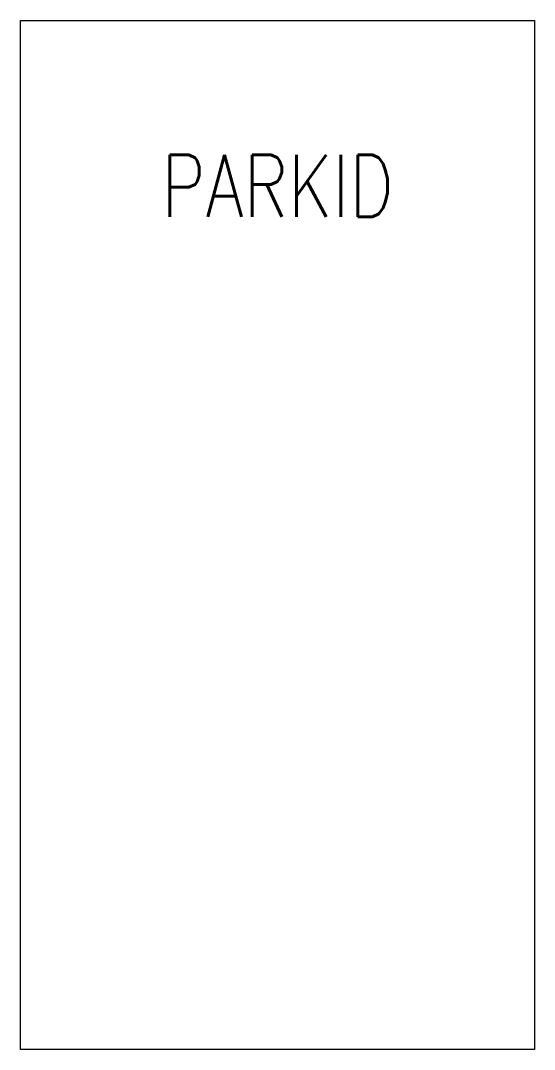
# Model space of a CAD drawing. Header units: millimetres. Extents: x 0 to 2500, y 0 to 5000.
import ezdxf
from ezdxf.enums import TextEntityAlignment as Align

# ---------------------------------------------------------------- set-up
doc = ezdxf.new("R2010")
doc.units = ezdxf.units.MM
doc.styles.add('ROMANS', font='txt1.shx', dxfattribs={"width": 0.8, "bigfont": 'hztxt.shx'})

msp = doc.modelspace()

# ---------------------------------------------------------------- linework, layer by layer
at = {"color": 0}
for p, q in [((0, 0), (0, 5000)), ((0, 5000), (2500, 5000)), ((2500, 5000), (2500, 0)), ((2500, 0), (0, 0))]:
    msp.add_line(p, q, dxfattribs=at)

# ---------------------------------------------------------------- texts
at = {"color": 0, "style": 'ROMANS', "width": 0.8}
msp.add_attdef('PARKID', text='', height=300, dxfattribs=at).set_placement((1250, 4196.8), align=Align.MIDDLE_CENTER)

doc.saveas('drawing.dxf')
